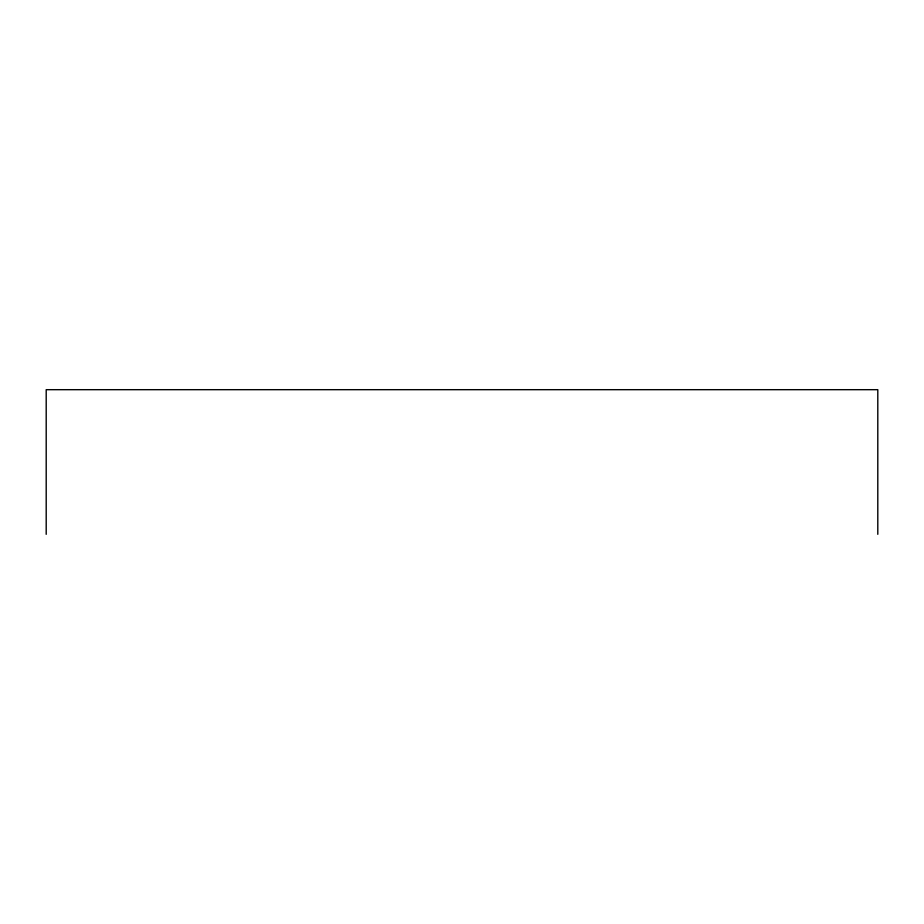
<?xml version="1.0" encoding="UTF-8"?>
<svg xmlns="http://www.w3.org/2000/svg" width="924" height="924" viewBox="0 0 924 924"><rect width="100%" height="100%" fill="white"/><g stroke="black" fill="none" stroke-linecap="round" stroke-linejoin="round"><path stroke-width="1.39" d="M877.8 534.315L877.8 389.685L46.2 389.685L46.2 534.315"/></g></svg>
